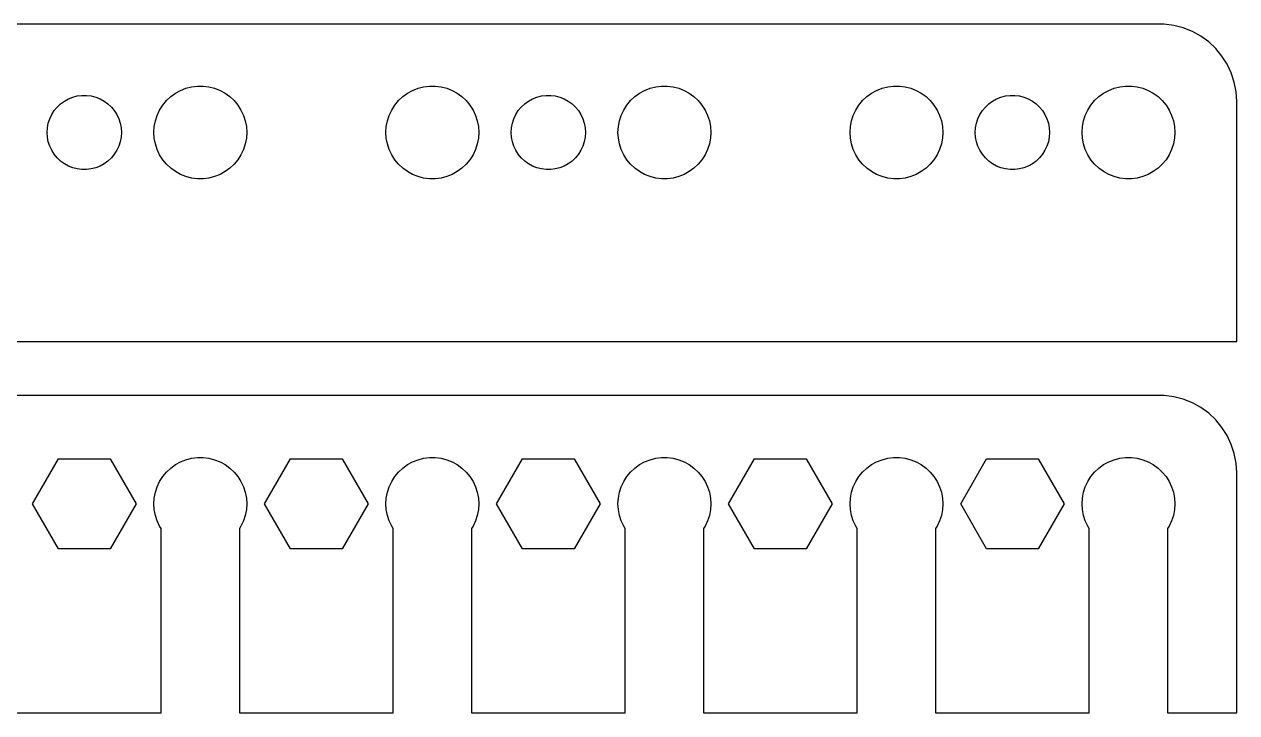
# Model space of a CAD drawing. Header units: metres. Extents: x -74 to 74, y 0 to 92.
# Drawn here: x -3.9 to 74.5, y 48 to 92.5 of the extents above; entities that cross this region are included whole.
import ezdxf

# ---------------------------------------------------------------- set-up
doc = ezdxf.new("R2010")
doc.units = ezdxf.units.M

msp = doc.modelspace()

# ---------------------------------------------------------------- linework, layer by layer
for p, q in [((69.8139, 92.4901), (-69.8139, 92.4901)), ((70.4369, 92.4114), (69.8139, 92.4901)), ((71.0451, 92.2553), (70.4369, 92.4114)), ((71.6289, 92.0241), (71.0451, 92.2553)), ((72.1791, 91.7216), (71.6289, 92.0241)), ((72.6871, 91.3526), (72.1791, 91.7216)), ((73.1448, 90.9227), (72.6871, 91.3526)), ((73.5451, 90.4389), (73.1448, 90.9227)), ((73.8815, 89.9088), (73.5451, 90.4389)), ((74.1489, 89.3406), (73.8815, 89.9088)), ((74.3429, 88.7434), (74.1489, 89.3406)), ((74.4606, 88.1267), (74.3429, 88.7434)), ((-0.74164, 87.7825), (-0.44971, 87.8575)), ((-0.44971, 87.8575), (-0.1507, 87.8953)), ((-0.1507, 87.8953), (0.1507, 87.8953)), ((0.1507, 87.8953), (0.44971, 87.8575)), ((0.44971, 87.8575), (0.74164, 87.7825)), ((5.31308, 87.5536), (5.58772, 87.8115)), ((5.58772, 87.8115), (5.89252, 88.033)), ((5.89252, 88.033), (6.22266, 88.2145)), ((6.22266, 88.2145), (6.57294, 88.3532)), ((6.57294, 88.3532), (6.93785, 88.4469)), ((6.93785, 88.4469), (7.31161, 88.4941)), ((7.31161, 88.4941), (7.68837, 88.4941)), ((7.68837, 88.4941), (8.06213, 88.4469)), ((8.06213, 88.4469), (8.42705, 88.3532)), ((8.42705, 88.3532), (8.77733, 88.2145)), ((8.77733, 88.2145), (9.10747, 88.033)), ((9.10747, 88.033), (9.41226, 87.8115)), ((9.41226, 87.8115), (9.6869, 87.5536)), ((20.3131, 87.5536), (20.5877, 87.8115)), ((20.5877, 87.8115), (20.8925, 88.033)), ((20.8925, 88.033), (21.2227, 88.2145)), ((21.2227, 88.2145), (21.5729, 88.3532)), ((21.5729, 88.3532), (21.9379, 88.4469)), ((21.9379, 88.4469), (22.3116, 88.4941)), ((22.3116, 88.4941), (22.6884, 88.4941)), ((22.6884, 88.4941), (23.0621, 88.4469)), ((23.0621, 88.4469), (23.427, 88.3532)), ((23.427, 88.3532), (23.7773, 88.2145)), ((23.7773, 88.2145), (24.1075, 88.033)), ((24.1075, 88.033), (24.4123, 87.8115)), ((24.4123, 87.8115), (24.6869, 87.5536)), ((29.2583, 87.7825), (29.5503, 87.8575)), ((29.5503, 87.8575), (29.8493, 87.8953)), ((29.8493, 87.8953), (30.1507, 87.8953)), ((30.1507, 87.8953), (30.4497, 87.8575)), ((30.4497, 87.8575), (30.7416, 87.7825)), ((35.3131, 87.5536), (35.5877, 87.8115)), ((35.5877, 87.8115), (35.8925, 88.033)), ((35.8925, 88.033), (36.2227, 88.2145)), ((36.2227, 88.2145), (36.5729, 88.3532)), ((36.5729, 88.3532), (36.9379, 88.4469)), ((36.9379, 88.4469), (37.3116, 88.4941)), ((37.3116, 88.4941), (37.6884, 88.4941)), ((37.6884, 88.4941), (38.0621, 88.4469)), ((38.0621, 88.4469), (38.427, 88.3532)), ((38.427, 88.3532), (38.7773, 88.2145)), ((38.7773, 88.2145), (39.1075, 88.033)), ((39.1075, 88.033), (39.4123, 87.8115)), ((39.4123, 87.8115), (39.6869, 87.5536)), ((50.3131, 87.5536), (50.5877, 87.8115)), ((50.5877, 87.8115), (50.8925, 88.033)), ((50.8925, 88.033), (51.2227, 88.2145)), ((51.2227, 88.2145), (51.5729, 88.3532)), ((51.5729, 88.3532), (51.9379, 88.4469)), ((51.9379, 88.4469), (52.3116, 88.4941)), ((52.3116, 88.4941), (52.6884, 88.4941)), ((52.6884, 88.4941), (53.0621, 88.4469)), ((53.0621, 88.4469), (53.427, 88.3532)), ((53.427, 88.3532), (53.7773, 88.2145)), ((53.7773, 88.2145), (54.1075, 88.033)), ((54.1075, 88.033), (54.4123, 87.8115)), ((54.4123, 87.8115), (54.6869, 87.5536)), ((59.2583, 87.7825), (59.5503, 87.8575)), ((59.5503, 87.8575), (59.8493, 87.8953)), ((59.8493, 87.8953), (60.1507, 87.8953)), ((60.1507, 87.8953), (60.4497, 87.8575)), ((60.4497, 87.8575), (60.7416, 87.7825)), ((65.3131, 87.5536), (65.5877, 87.8115)), ((65.5877, 87.8115), (65.8925, 88.033)), ((65.8925, 88.033), (66.2227, 88.2145)), ((66.2227, 88.2145), (66.573, 88.3532)), ((66.573, 88.3532), (66.9379, 88.4469)), ((66.9379, 88.4469), (67.3116, 88.4941)), ((67.3116, 88.4941), (67.6884, 88.4941)), ((67.6884, 88.4941), (68.0621, 88.4469)), ((68.0621, 88.4469), (68.427, 88.3532)), ((68.427, 88.3532), (68.7773, 88.2145)), ((68.7773, 88.2145), (69.1075, 88.033)), ((69.1075, 88.033), (69.4123, 87.8115)), ((69.4123, 87.8115), (69.6869, 87.5536)), ((74.5, 87.5), (74.4606, 88.1267)), ((-1.94164, 86.9107), (-1.74951, 87.1429)), ((-1.74951, 87.1429), (-1.52982, 87.3492)), ((-1.52982, 87.3492), (-1.28598, 87.5264)), ((-1.28598, 87.5264), (-1.02187, 87.6716)), ((-1.02187, 87.6716), (-0.74164, 87.7825)), ((0.74164, 87.7825), (1.02187, 87.6716)), ((1.02187, 87.6716), (1.28598, 87.5264)), ((1.28598, 87.5264), (1.52982, 87.3492)), ((1.52982, 87.3492), (1.74951, 87.1429)), ((1.74951, 87.1429), (1.94164, 86.9107)), ((4.87108, 86.9453), (5.07294, 87.2634)), ((5.07294, 87.2634), (5.31308, 87.5536)), ((9.6869, 87.5536), (9.92705, 87.2634)), ((9.92705, 87.2634), (10.1289, 86.9453)), ((19.8711, 86.9453), (20.0729, 87.2634)), ((20.0729, 87.2634), (20.3131, 87.5536)), ((24.6869, 87.5536), (24.927, 87.2634)), ((24.927, 87.2634), (25.1289, 86.9453)), ((28.0583, 86.9107), (28.2505, 87.1429)), ((28.2505, 87.1429), (28.4702, 87.3492)), ((28.4702, 87.3492), (28.714, 87.5264)), ((28.714, 87.5264), (28.9781, 87.6716)), ((28.9781, 87.6716), (29.2583, 87.7825)), ((30.7416, 87.7825), (31.0219, 87.6716)), ((31.0219, 87.6716), (31.286, 87.5264)), ((31.286, 87.5264), (31.5298, 87.3492)), ((31.5298, 87.3492), (31.7495, 87.1429)), ((31.7495, 87.1429), (31.9416, 86.9107)), ((34.8711, 86.9453), (35.0729, 87.2634)), ((35.0729, 87.2634), (35.3131, 87.5536)), ((39.6869, 87.5536), (39.927, 87.2634)), ((39.927, 87.2634), (40.1289, 86.9453)), ((49.8711, 86.9453), (50.0729, 87.2634)), ((50.0729, 87.2634), (50.3131, 87.5536)), ((54.6869, 87.5536), (54.927, 87.2634)), ((54.927, 87.2634), (55.1289, 86.9453)), ((58.0583, 86.9107), (58.2505, 87.1429)), ((58.2505, 87.1429), (58.4702, 87.3492)), ((58.4702, 87.3492), (58.714, 87.5264)), ((58.714, 87.5264), (58.9781, 87.6716)), ((58.9781, 87.6716), (59.2583, 87.7825)), ((60.7416, 87.7825), (61.0219, 87.6716)), ((61.0219, 87.6716), (61.286, 87.5264)), ((61.286, 87.5264), (61.5298, 87.3492)), ((61.5298, 87.3492), (61.7495, 87.1429)), ((61.7495, 87.1429), (61.9416, 86.9107)), ((64.8711, 86.9453), (65.073, 87.2634)), ((65.073, 87.2634), (65.3131, 87.5536)), ((69.6869, 87.5536), (69.927, 87.2634)), ((69.927, 87.2634), (70.1289, 86.9453)), ((74.5, 72), (74.5, 87.5)), ((-2.32458, 86.0968), (-2.23146, 86.3835)), ((-2.23146, 86.3835), (-2.10313, 86.6562)), ((-2.10313, 86.6562), (-1.94164, 86.9107)), ((1.94164, 86.9107), (2.10313, 86.6562)), ((2.10313, 86.6562), (2.23146, 86.3835)), ((2.23146, 86.3835), (2.32458, 86.0968)), ((4.52365, 85.876), (4.59424, 86.2461)), ((4.59424, 86.2461), (4.71066, 86.6044)), ((4.71066, 86.6044), (4.87108, 86.9453)), ((10.1289, 86.9453), (10.2893, 86.6044)), ((10.2893, 86.6044), (10.4057, 86.2461)), ((10.4057, 86.2461), (10.4763, 85.876)), ((19.5237, 85.876), (19.5942, 86.2461)), ((19.5942, 86.2461), (19.7107, 86.6044)), ((19.7107, 86.6044), (19.8711, 86.9453)), ((25.1289, 86.9453), (25.2893, 86.6044)), ((25.2893, 86.6044), (25.4057, 86.2461)), ((25.4057, 86.2461), (25.4763, 85.876)), ((27.6754, 86.0968), (27.7685, 86.3835)), ((27.7685, 86.3835), (27.8969, 86.6562)), ((27.8969, 86.6562), (28.0583, 86.9107)), ((31.9416, 86.9107), (32.1031, 86.6562)), ((32.1031, 86.6562), (32.2315, 86.3835)), ((32.2315, 86.3835), (32.3246, 86.0968)), ((34.5237, 85.876), (34.5942, 86.2461)), ((34.5942, 86.2461), (34.7107, 86.6044)), ((34.7107, 86.6044), (34.8711, 86.9453)), ((40.1289, 86.9453), (40.2893, 86.6044)), ((40.2893, 86.6044), (40.4057, 86.2461)), ((40.4057, 86.2461), (40.4763, 85.876)), ((49.5237, 85.876), (49.5942, 86.2461)), ((49.5942, 86.2461), (49.7107, 86.6044)), ((49.7107, 86.6044), (49.8711, 86.9453)), ((55.1289, 86.9453), (55.2893, 86.6044)), ((55.2893, 86.6044), (55.4057, 86.2461)), ((55.4057, 86.2461), (55.4763, 85.876)), ((57.6754, 86.0968), (57.7685, 86.3835)), ((57.7685, 86.3835), (57.8969, 86.6562)), ((57.8969, 86.6562), (58.0583, 86.9107)), ((61.9416, 86.9107), (62.1031, 86.6562)), ((62.1031, 86.6562), (62.2315, 86.3835)), ((62.2315, 86.3835), (62.3246, 86.0968)), ((64.5237, 85.876), (64.5943, 86.2461)), ((64.5943, 86.2461), (64.7107, 86.6044)), ((64.7107, 86.6044), (64.8711, 86.9453)), ((70.1289, 86.9453), (70.2893, 86.6044)), ((70.2893, 86.6044), (70.4057, 86.2461)), ((70.4057, 86.2461), (70.4763, 85.876)), ((-2.39999, 85.5), (-2.38107, 85.8008)), ((-2.38107, 85.1992), (-2.39999, 85.5)), ((-2.38107, 85.8008), (-2.32458, 86.0968)), ((2.32458, 86.0968), (2.38107, 85.8008)), ((2.38107, 85.8008), (2.39999, 85.5)), ((2.39999, 85.5), (2.38107, 85.1992)), ((4.5, 85.5), (4.52365, 85.876)), ((4.52365, 85.124), (4.5, 85.5)), ((10.4763, 85.876), (10.5, 85.5)), ((10.5, 85.5), (10.4763, 85.124)), ((19.5, 85.5), (19.5237, 85.876)), ((19.5237, 85.124), (19.5, 85.5)), ((25.4763, 85.876), (25.5, 85.5)), ((25.5, 85.5), (25.4763, 85.124)), ((27.6, 85.5), (27.6189, 85.8008)), ((27.6189, 85.1992), (27.6, 85.5)), ((27.6189, 85.8008), (27.6754, 86.0968)), ((32.3246, 86.0968), (32.3811, 85.8008)), ((32.3811, 85.8008), (32.4, 85.5)), ((32.4, 85.5), (32.3811, 85.1992)), ((34.5, 85.5), (34.5237, 85.876)), ((34.5237, 85.124), (34.5, 85.5)), ((40.4763, 85.876), (40.5, 85.5)), ((40.5, 85.5), (40.4763, 85.124)), ((49.5, 85.5), (49.5237, 85.876)), ((49.5237, 85.124), (49.5, 85.5)), ((55.4763, 85.876), (55.5, 85.5)), ((55.5, 85.5), (55.4763, 85.124)), ((57.6, 85.5), (57.6189, 85.8008)), ((57.6189, 85.1992), (57.6, 85.5)), ((57.6189, 85.8008), (57.6754, 86.0968)), ((62.3246, 86.0968), (62.3811, 85.8008)), ((62.3811, 85.8008), (62.4, 85.5)), ((62.4, 85.5), (62.3811, 85.1992)), ((64.5, 85.5), (64.5237, 85.876)), ((64.5237, 85.124), (64.5, 85.5)), ((70.4763, 85.876), (70.5, 85.5)), ((70.5, 85.5), (70.4763, 85.124)), ((-2.32458, 84.9031), (-2.38107, 85.1992)), ((-2.23146, 84.6165), (-2.32458, 84.9031)), ((2.32458, 84.9031), (2.23146, 84.6165)), ((2.38107, 85.1992), (2.32458, 84.9031)), ((4.59424, 84.7539), (4.52365, 85.124)), ((4.71066, 84.3956), (4.59424, 84.7539)), ((10.4057, 84.7539), (10.2893, 84.3956)), ((10.4763, 85.124), (10.4057, 84.7539)), ((19.5942, 84.7539), (19.5237, 85.124)), ((19.7107, 84.3956), (19.5942, 84.7539)), ((25.4057, 84.7539), (25.2893, 84.3956)), ((25.4763, 85.124), (25.4057, 84.7539)), ((27.6754, 84.9031), (27.6189, 85.1992)), ((27.7685, 84.6165), (27.6754, 84.9031)), ((32.3246, 84.9031), (32.2315, 84.6165)), ((32.3811, 85.1992), (32.3246, 84.9031)), ((34.5942, 84.7539), (34.5237, 85.124)), ((34.7107, 84.3956), (34.5942, 84.7539)), ((40.4057, 84.7539), (40.2893, 84.3956)), ((40.4763, 85.124), (40.4057, 84.7539)), ((49.5942, 84.7539), (49.5237, 85.124)), ((49.7107, 84.3956), (49.5942, 84.7539)), ((55.4057, 84.7539), (55.2893, 84.3956)), ((55.4763, 85.124), (55.4057, 84.7539)), ((57.6754, 84.9031), (57.6189, 85.1992)), ((57.7685, 84.6165), (57.6754, 84.9031)), ((62.3246, 84.9031), (62.2315, 84.6165)), ((62.3811, 85.1992), (62.3246, 84.9031)), ((64.5943, 84.7539), (64.5237, 85.124)), ((64.7107, 84.3956), (64.5943, 84.7539)), ((70.4057, 84.7539), (70.2893, 84.3956)), ((70.4763, 85.124), (70.4057, 84.7539)), ((-2.10313, 84.3438), (-2.23146, 84.6165)), ((-1.94164, 84.0893), (-2.10313, 84.3438)), ((-1.74951, 83.8571), (-1.94164, 84.0893)), ((1.94164, 84.0893), (1.74951, 83.8571)), ((2.10313, 84.3438), (1.94164, 84.0893)), ((2.23146, 84.6165), (2.10313, 84.3438)), ((4.87108, 84.0547), (4.71066, 84.3956)), ((5.07294, 83.7366), (4.87108, 84.0547)), ((10.1289, 84.0547), (9.92705, 83.7366)), ((10.2893, 84.3956), (10.1289, 84.0547)), ((19.8711, 84.0547), (19.7107, 84.3956)), ((20.0729, 83.7366), (19.8711, 84.0547)), ((25.1289, 84.0547), (24.927, 83.7366)), ((25.2893, 84.3956), (25.1289, 84.0547)), ((27.8969, 84.3438), (27.7685, 84.6165)), ((28.0583, 84.0893), (27.8969, 84.3438)), ((28.2505, 83.8571), (28.0583, 84.0893)), ((31.9416, 84.0893), (31.7495, 83.8571)), ((32.1031, 84.3438), (31.9416, 84.0893)), ((32.2315, 84.6165), (32.1031, 84.3438)), ((34.8711, 84.0547), (34.7107, 84.3956)), ((35.0729, 83.7366), (34.8711, 84.0547)), ((40.1289, 84.0547), (39.927, 83.7366)), ((40.2893, 84.3956), (40.1289, 84.0547)), ((49.8711, 84.0547), (49.7107, 84.3956)), ((50.0729, 83.7366), (49.8711, 84.0547)), ((55.1289, 84.0547), (54.927, 83.7366)), ((55.2893, 84.3956), (55.1289, 84.0547)), ((57.8969, 84.3438), (57.7685, 84.6165)), ((58.0583, 84.0893), (57.8969, 84.3438)), ((58.2505, 83.8571), (58.0583, 84.0893)), ((61.9416, 84.0893), (61.7495, 83.8571)), ((62.1031, 84.3438), (61.9416, 84.0893)), ((62.2315, 84.6165), (62.1031, 84.3438)), ((64.8711, 84.0547), (64.7107, 84.3956)), ((65.073, 83.7366), (64.8711, 84.0547)), ((70.1289, 84.0547), (69.927, 83.7366)), ((70.2893, 84.3956), (70.1289, 84.0547)), ((-1.52982, 83.6508), (-1.74951, 83.8571)), ((-1.28598, 83.4736), (-1.52982, 83.6508)), ((-1.02187, 83.3284), (-1.28598, 83.4736)), ((-0.74164, 83.2175), (-1.02187, 83.3284)), ((-0.44971, 83.1425), (-0.74164, 83.2175)), ((-0.1507, 83.1047), (-0.44971, 83.1425)), ((0.1507, 83.1047), (-0.1507, 83.1047)), ((0.44971, 83.1425), (0.1507, 83.1047)), ((0.74164, 83.2175), (0.44971, 83.1425)), ((1.02187, 83.3284), (0.74164, 83.2175)), ((1.28598, 83.4736), (1.02187, 83.3284)), ((1.52982, 83.6508), (1.28598, 83.4736)), ((1.74951, 83.8571), (1.52982, 83.6508)), ((5.31308, 83.4464), (5.07294, 83.7366)), ((5.58772, 83.1884), (5.31308, 83.4464)), ((5.89252, 82.967), (5.58772, 83.1884)), ((9.41226, 83.1884), (9.10747, 82.967)), ((9.6869, 83.4464), (9.41226, 83.1884)), ((9.92705, 83.7366), (9.6869, 83.4464)), ((20.3131, 83.4464), (20.0729, 83.7366)), ((20.5877, 83.1884), (20.3131, 83.4464)), ((20.8925, 82.967), (20.5877, 83.1884)), ((24.4123, 83.1884), (24.1075, 82.967)), ((24.6869, 83.4464), (24.4123, 83.1884)), ((24.927, 83.7366), (24.6869, 83.4464)), ((28.4702, 83.6508), (28.2505, 83.8571)), ((28.714, 83.4736), (28.4702, 83.6508)), ((28.9781, 83.3284), (28.714, 83.4736)), ((29.2583, 83.2175), (28.9781, 83.3284)), ((29.5503, 83.1425), (29.2583, 83.2175)), ((29.8493, 83.1047), (29.5503, 83.1425)), ((30.1507, 83.1047), (29.8493, 83.1047)), ((30.4497, 83.1425), (30.1507, 83.1047)), ((30.7416, 83.2175), (30.4497, 83.1425)), ((31.0219, 83.3284), (30.7416, 83.2175)), ((31.286, 83.4736), (31.0219, 83.3284)), ((31.5298, 83.6508), (31.286, 83.4736)), ((31.7495, 83.8571), (31.5298, 83.6508)), ((35.3131, 83.4464), (35.0729, 83.7366)), ((35.5877, 83.1884), (35.3131, 83.4464)), ((35.8925, 82.967), (35.5877, 83.1884)), ((39.4123, 83.1884), (39.1075, 82.967)), ((39.6869, 83.4464), (39.4123, 83.1884)), ((39.927, 83.7366), (39.6869, 83.4464)), ((50.3131, 83.4464), (50.0729, 83.7366)), ((50.5877, 83.1884), (50.3131, 83.4464)), ((50.8925, 82.967), (50.5877, 83.1884)), ((54.4123, 83.1884), (54.1075, 82.967)), ((54.6869, 83.4464), (54.4123, 83.1884)), ((54.927, 83.7366), (54.6869, 83.4464)), ((58.4702, 83.6508), (58.2505, 83.8571)), ((58.714, 83.4736), (58.4702, 83.6508)), ((58.9781, 83.3284), (58.714, 83.4736)), ((59.2583, 83.2175), (58.9781, 83.3284)), ((59.5503, 83.1425), (59.2583, 83.2175)), ((59.8493, 83.1047), (59.5503, 83.1425)), ((60.1507, 83.1047), (59.8493, 83.1047)), ((60.4497, 83.1425), (60.1507, 83.1047)), ((60.7416, 83.2175), (60.4497, 83.1425)), ((61.0219, 83.3284), (60.7416, 83.2175)), ((61.286, 83.4736), (61.0219, 83.3284)), ((61.5298, 83.6508), (61.286, 83.4736)), ((61.7495, 83.8571), (61.5298, 83.6508)), ((65.3131, 83.4464), (65.073, 83.7366)), ((65.5877, 83.1884), (65.3131, 83.4464)), ((65.8925, 82.967), (65.5877, 83.1884)), ((69.4123, 83.1884), (69.1075, 82.967)), ((69.6869, 83.4464), (69.4123, 83.1884)), ((69.927, 83.7366), (69.6869, 83.4464)), ((6.22266, 82.7855), (5.89252, 82.967)), ((6.57294, 82.6468), (6.22266, 82.7855)), ((6.93785, 82.5531), (6.57294, 82.6468)), ((7.31161, 82.5059), (6.93785, 82.5531)), ((7.68837, 82.5059), (7.31161, 82.5059)), ((8.06213, 82.5531), (7.68837, 82.5059)), ((8.42705, 82.6468), (8.06213, 82.5531)), ((8.77733, 82.7855), (8.42705, 82.6468)), ((9.10747, 82.967), (8.77733, 82.7855)), ((21.2227, 82.7855), (20.8925, 82.967)), ((21.5729, 82.6468), (21.2227, 82.7855)), ((21.9379, 82.5531), (21.5729, 82.6468)), ((22.3116, 82.5059), (21.9379, 82.5531)), ((22.6884, 82.5059), (22.3116, 82.5059)), ((23.0621, 82.5531), (22.6884, 82.5059)), ((23.427, 82.6468), (23.0621, 82.5531)), ((23.7773, 82.7855), (23.427, 82.6468)), ((24.1075, 82.967), (23.7773, 82.7855)), ((36.2227, 82.7855), (35.8925, 82.967)), ((36.5729, 82.6468), (36.2227, 82.7855)), ((36.9379, 82.5531), (36.5729, 82.6468)), ((37.3116, 82.5059), (36.9379, 82.5531)), ((37.6884, 82.5059), (37.3116, 82.5059)), ((38.0621, 82.5531), (37.6884, 82.5059)), ((38.427, 82.6468), (38.0621, 82.5531)), ((38.7773, 82.7855), (38.427, 82.6468)), ((39.1075, 82.967), (38.7773, 82.7855)), ((51.2227, 82.7855), (50.8925, 82.967)), ((51.5729, 82.6468), (51.2227, 82.7855)), ((51.9379, 82.5531), (51.5729, 82.6468)), ((52.3116, 82.5059), (51.9379, 82.5531)), ((52.6884, 82.5059), (52.3116, 82.5059)), ((53.0621, 82.5531), (52.6884, 82.5059)), ((53.427, 82.6468), (53.0621, 82.5531)), ((53.7773, 82.7855), (53.427, 82.6468)), ((54.1075, 82.967), (53.7773, 82.7855)), ((66.2227, 82.7855), (65.8925, 82.967)), ((66.573, 82.6468), (66.2227, 82.7855)), ((66.9379, 82.5531), (66.573, 82.6468)), ((67.3116, 82.5059), (66.9379, 82.5531)), ((67.6884, 82.5059), (67.3116, 82.5059)), ((68.0621, 82.5531), (67.6884, 82.5059)), ((68.427, 82.6468), (68.0621, 82.5531)), ((68.7773, 82.7855), (68.427, 82.6468)), ((69.1075, 82.967), (68.7773, 82.7855)), ((-74.5, 72), (74.5, 72)), ((69.8139, 68.4901), (-69.8139, 68.4901)), ((70.4369, 68.4114), (69.8139, 68.4901)), ((71.0451, 68.2553), (70.4369, 68.4114)), ((71.6289, 68.0241), (71.0451, 68.2553)), ((72.1791, 67.7216), (71.6289, 68.0241)), ((72.6871, 67.3526), (72.1791, 67.7216)), ((73.1448, 66.9227), (72.6871, 67.3526)), ((73.5451, 66.4389), (73.1448, 66.9227)), ((73.8815, 65.9088), (73.5451, 66.4389)), ((74.1489, 65.3406), (73.8815, 65.9088)), ((74.3429, 64.7434), (74.1489, 65.3406)), ((-3.34659, 61.5), (-1.67329, 64.3982)), ((-1.67329, 64.3982), (1.67329, 64.3982)), ((1.67329, 64.3982), (3.34659, 61.5)), ((6.22266, 64.2145), (6.57294, 64.3532)), ((6.57294, 64.3532), (6.93785, 64.4469)), ((6.93785, 64.4469), (7.31161, 64.4941)), ((7.31161, 64.4941), (7.68837, 64.4941)), ((7.68837, 64.4941), (8.06213, 64.4469)), ((8.06213, 64.4469), (8.42705, 64.3532)), ((8.42705, 64.3532), (8.77733, 64.2145)), ((11.6534, 61.5), (13.3267, 64.3982)), ((13.3267, 64.3982), (16.6733, 64.3982)), ((16.6733, 64.3982), (18.3466, 61.5)), ((21.2227, 64.2145), (21.5729, 64.3532)), ((21.5729, 64.3532), (21.9379, 64.4469)), ((21.9379, 64.4469), (22.3116, 64.4941)), ((22.3116, 64.4941), (22.6884, 64.4941)), ((22.6884, 64.4941), (23.0621, 64.4469)), ((23.0621, 64.4469), (23.427, 64.3532)), ((23.427, 64.3532), (23.7773, 64.2145)), ((26.6534, 61.5), (28.3267, 64.3982)), ((28.3267, 64.3982), (31.6733, 64.3982)), ((31.6733, 64.3982), (33.3466, 61.5)), ((36.2227, 64.2145), (36.5729, 64.3532)), ((36.5729, 64.3532), (36.9379, 64.4469)), ((36.9379, 64.4469), (37.3116, 64.4941)), ((37.3116, 64.4941), (37.6884, 64.4941)), ((37.6884, 64.4941), (38.0621, 64.4469)), ((38.0621, 64.4469), (38.427, 64.3532)), ((38.427, 64.3532), (38.7773, 64.2145)), ((41.6534, 61.5), (43.3267, 64.3982)), ((43.3267, 64.3982), (46.6733, 64.3982)), ((46.6733, 64.3982), (48.3466, 61.5)), ((51.2227, 64.2145), (51.5729, 64.3532)), ((51.5729, 64.3532), (51.9379, 64.4469)), ((51.9379, 64.4469), (52.3116, 64.4941)), ((52.3116, 64.4941), (52.6884, 64.4941)), ((52.6884, 64.4941), (53.0621, 64.4469)), ((53.0621, 64.4469), (53.427, 64.3532)), ((53.427, 64.3532), (53.7773, 64.2145)), ((56.6534, 61.5), (58.3267, 64.3982)), ((58.3267, 64.3982), (61.6733, 64.3982)), ((61.6733, 64.3982), (63.3466, 61.5)), ((66.2227, 64.2145), (66.573, 64.3532)), ((66.573, 64.3532), (66.9379, 64.4469)), ((66.9379, 64.4469), (67.3116, 64.4941)), ((67.3116, 64.4941), (67.6884, 64.4941)), ((67.6884, 64.4941), (68.0621, 64.4469)), ((68.0621, 64.4469), (68.427, 64.3532)), ((68.427, 64.3532), (68.7773, 64.2145)), ((74.4606, 64.1267), (74.3429, 64.7434)), ((5.07294, 63.2634), (5.31308, 63.5536)), ((5.31308, 63.5536), (5.58772, 63.8115)), ((5.58772, 63.8115), (5.89252, 64.033)), ((5.89252, 64.033), (6.22266, 64.2145)), ((8.77733, 64.2145), (9.10747, 64.033)), ((9.10747, 64.033), (9.41226, 63.8115)), ((9.41226, 63.8115), (9.6869, 63.5536)), ((9.6869, 63.5536), (9.92705, 63.2634)), ((20.0729, 63.2634), (20.3131, 63.5536)), ((20.3131, 63.5536), (20.5877, 63.8115)), ((20.5877, 63.8115), (20.8925, 64.033)), ((20.8925, 64.033), (21.2227, 64.2145)), ((23.7773, 64.2145), (24.1075, 64.033)), ((24.1075, 64.033), (24.4123, 63.8115)), ((24.4123, 63.8115), (24.6869, 63.5536)), ((24.6869, 63.5536), (24.927, 63.2634)), ((35.0729, 63.2634), (35.3131, 63.5536)), ((35.3131, 63.5536), (35.5877, 63.8115)), ((35.5877, 63.8115), (35.8925, 64.033)), ((35.8925, 64.033), (36.2227, 64.2145)), ((38.7773, 64.2145), (39.1075, 64.033)), ((39.1075, 64.033), (39.4123, 63.8115)), ((39.4123, 63.8115), (39.6869, 63.5536)), ((39.6869, 63.5536), (39.927, 63.2634)), ((50.0729, 63.2634), (50.3131, 63.5536)), ((50.3131, 63.5536), (50.5877, 63.8115)), ((50.5877, 63.8115), (50.8925, 64.033)), ((50.8925, 64.033), (51.2227, 64.2145)), ((53.7773, 64.2145), (54.1075, 64.033)), ((54.1075, 64.033), (54.4123, 63.8115)), ((54.4123, 63.8115), (54.6869, 63.5536)), ((54.6869, 63.5536), (54.927, 63.2634)), ((65.073, 63.2634), (65.3131, 63.5536)), ((65.3131, 63.5536), (65.5877, 63.8115)), ((65.5877, 63.8115), (65.8925, 64.033)), ((65.8925, 64.033), (66.2227, 64.2145)), ((68.7773, 64.2145), (69.1075, 64.033)), ((69.1075, 64.033), (69.4123, 63.8115)), ((69.4123, 63.8115), (69.6869, 63.5536)), ((69.6869, 63.5536), (69.927, 63.2634)), ((74.5, 63.5), (74.4606, 64.1267)), ((74.5, 48), (74.5, 63.5)), ((4.71066, 62.6044), (4.87108, 62.9453)), ((4.87108, 62.9453), (5.07294, 63.2634)), ((9.92705, 63.2634), (10.1289, 62.9453)), ((10.1289, 62.9453), (10.2893, 62.6044)), ((19.7107, 62.6044), (19.8711, 62.9453)), ((19.8711, 62.9453), (20.0729, 63.2634)), ((24.927, 63.2634), (25.1289, 62.9453)), ((25.1289, 62.9453), (25.2893, 62.6044)), ((34.7107, 62.6044), (34.8711, 62.9453)), ((34.8711, 62.9453), (35.0729, 63.2634)), ((39.927, 63.2634), (40.1289, 62.9453)), ((40.1289, 62.9453), (40.2893, 62.6044)), ((49.7107, 62.6044), (49.8711, 62.9453)), ((49.8711, 62.9453), (50.0729, 63.2634)), ((54.927, 63.2634), (55.1289, 62.9453)), ((55.1289, 62.9453), (55.2893, 62.6044)), ((64.7107, 62.6044), (64.8711, 62.9453)), ((64.8711, 62.9453), (65.073, 63.2634)), ((69.927, 63.2634), (70.1289, 62.9453)), ((70.1289, 62.9453), (70.2893, 62.6044)), ((4.52365, 61.876), (4.59424, 62.2461)), ((4.59424, 62.2461), (4.71066, 62.6044)), ((10.2893, 62.6044), (10.4057, 62.2461)), ((10.4057, 62.2461), (10.4763, 61.876)), ((19.5237, 61.876), (19.5942, 62.2461)), ((19.5942, 62.2461), (19.7107, 62.6044)), ((25.2893, 62.6044), (25.4057, 62.2461)), ((25.4057, 62.2461), (25.4763, 61.876)), ((34.5237, 61.876), (34.5942, 62.2461)), ((34.5942, 62.2461), (34.7107, 62.6044)), ((40.2893, 62.6044), (40.4057, 62.2461)), ((40.4057, 62.2461), (40.4763, 61.876)), ((49.5237, 61.876), (49.5942, 62.2461)), ((49.5942, 62.2461), (49.7107, 62.6044)), ((55.2893, 62.6044), (55.4057, 62.2461)), ((55.4057, 62.2461), (55.4763, 61.876)), ((64.5237, 61.876), (64.5943, 62.2461)), ((64.5943, 62.2461), (64.7107, 62.6044)), ((70.2893, 62.6044), (70.4057, 62.2461)), ((70.4057, 62.2461), (70.4763, 61.876)), ((-1.67329, 58.6018), (-3.34659, 61.5)), ((3.34659, 61.5), (1.67329, 58.6018)), ((4.5, 61.5), (4.52365, 61.876)), ((4.52365, 61.124), (4.5, 61.5)), ((10.4763, 61.876), (10.5, 61.5)), ((10.5, 61.5), (10.4763, 61.124)), ((13.3267, 58.6018), (11.6534, 61.5)), ((18.3466, 61.5), (16.6733, 58.6018)), ((19.5, 61.5), (19.5237, 61.876)), ((19.5237, 61.124), (19.5, 61.5)), ((25.4763, 61.876), (25.5, 61.5)), ((25.5, 61.5), (25.4763, 61.124)), ((28.3267, 58.6018), (26.6534, 61.5)), ((33.3466, 61.5), (31.6733, 58.6018)), ((34.5, 61.5), (34.5237, 61.876)), ((34.5237, 61.124), (34.5, 61.5)), ((40.4763, 61.876), (40.5, 61.5)), ((40.5, 61.5), (40.4763, 61.124)), ((43.3267, 58.6018), (41.6534, 61.5)), ((48.3466, 61.5), (46.6733, 58.6018)), ((49.5, 61.5), (49.5237, 61.876)), ((49.5237, 61.124), (49.5, 61.5)), ((55.4763, 61.876), (55.5, 61.5)), ((55.5, 61.5), (55.4763, 61.124)), ((58.3267, 58.6018), (56.6534, 61.5)), ((63.3466, 61.5), (61.6733, 58.6018)), ((64.5, 61.5), (64.5237, 61.876)), ((64.5237, 61.124), (64.5, 61.5)), ((70.4763, 61.876), (70.5, 61.5)), ((70.5, 61.5), (70.4763, 61.124)), ((4.59424, 60.7539), (4.52365, 61.124)), ((4.71066, 60.3956), (4.59424, 60.7539)), ((4.87108, 60.0547), (4.71066, 60.3956)), ((10.2893, 60.3956), (10.1289, 60.0547)), ((10.4057, 60.7539), (10.2893, 60.3956)), ((10.4763, 61.124), (10.4057, 60.7539)), ((19.5942, 60.7539), (19.5237, 61.124)), ((19.7107, 60.3956), (19.5942, 60.7539)), ((19.8711, 60.0547), (19.7107, 60.3956)), ((25.2893, 60.3956), (25.1289, 60.0547)), ((25.4057, 60.7539), (25.2893, 60.3956)), ((25.4763, 61.124), (25.4057, 60.7539)), ((34.5942, 60.7539), (34.5237, 61.124)), ((34.7107, 60.3956), (34.5942, 60.7539)), ((34.8711, 60.0547), (34.7107, 60.3956)), ((40.2893, 60.3956), (40.1289, 60.0547)), ((40.4057, 60.7539), (40.2893, 60.3956)), ((40.4763, 61.124), (40.4057, 60.7539)), ((49.5942, 60.7539), (49.5237, 61.124)), ((49.7107, 60.3956), (49.5942, 60.7539)), ((49.8711, 60.0547), (49.7107, 60.3956)), ((55.2893, 60.3956), (55.1289, 60.0547)), ((55.4057, 60.7539), (55.2893, 60.3956)), ((55.4763, 61.124), (55.4057, 60.7539)), ((64.5943, 60.7539), (64.5237, 61.124)), ((64.7107, 60.3956), (64.5943, 60.7539)), ((64.8711, 60.0547), (64.7107, 60.3956)), ((70.2893, 60.3956), (70.1289, 60.0547)), ((70.4057, 60.7539), (70.2893, 60.3956)), ((70.4763, 61.124), (70.4057, 60.7539)), ((4.96927, 59.9), (4.87108, 60.0547)), ((4.96927, 48), (4.96927, 59.9)), ((10.1289, 60.0547), (10.0307, 59.9)), ((10.0307, 59.9), (10.0307, 48)), ((19.9693, 59.9), (19.8711, 60.0547)), ((19.9693, 48), (19.9693, 59.9)), ((25.1289, 60.0547), (25.0307, 59.9)), ((25.0307, 59.9), (25.0307, 48)), ((34.9693, 59.9), (34.8711, 60.0547)), ((34.9693, 48), (34.9693, 59.9)), ((40.1289, 60.0547), (40.0307, 59.9)), ((40.0307, 59.9), (40.0307, 48)), ((49.9693, 59.9), (49.8711, 60.0547)), ((49.9693, 48), (49.9693, 59.9)), ((55.1289, 60.0547), (55.0307, 59.9)), ((55.0307, 59.9), (55.0307, 48)), ((64.9693, 59.9), (64.8711, 60.0547)), ((64.9693, 48), (64.9693, 59.9)), ((70.1289, 60.0547), (70.0307, 59.9)), ((70.0307, 59.9), (70.0307, 48)), ((1.67329, 58.6018), (-1.67329, 58.6018)), ((16.6733, 58.6018), (13.3267, 58.6018)), ((31.6733, 58.6018), (28.3267, 58.6018)), ((46.6733, 58.6018), (43.3267, 58.6018)), ((61.6733, 58.6018), (58.3267, 58.6018)), ((-4.96927, 48), (4.96927, 48)), ((10.0307, 48), (19.9693, 48)), ((25.0307, 48), (34.9693, 48)), ((40.0307, 48), (49.9693, 48)), ((55.0307, 48), (64.9693, 48)), ((70.0307, 48), (74.5, 48))]:
    msp.add_line(p, q)

doc.saveas('drawing.dxf')
